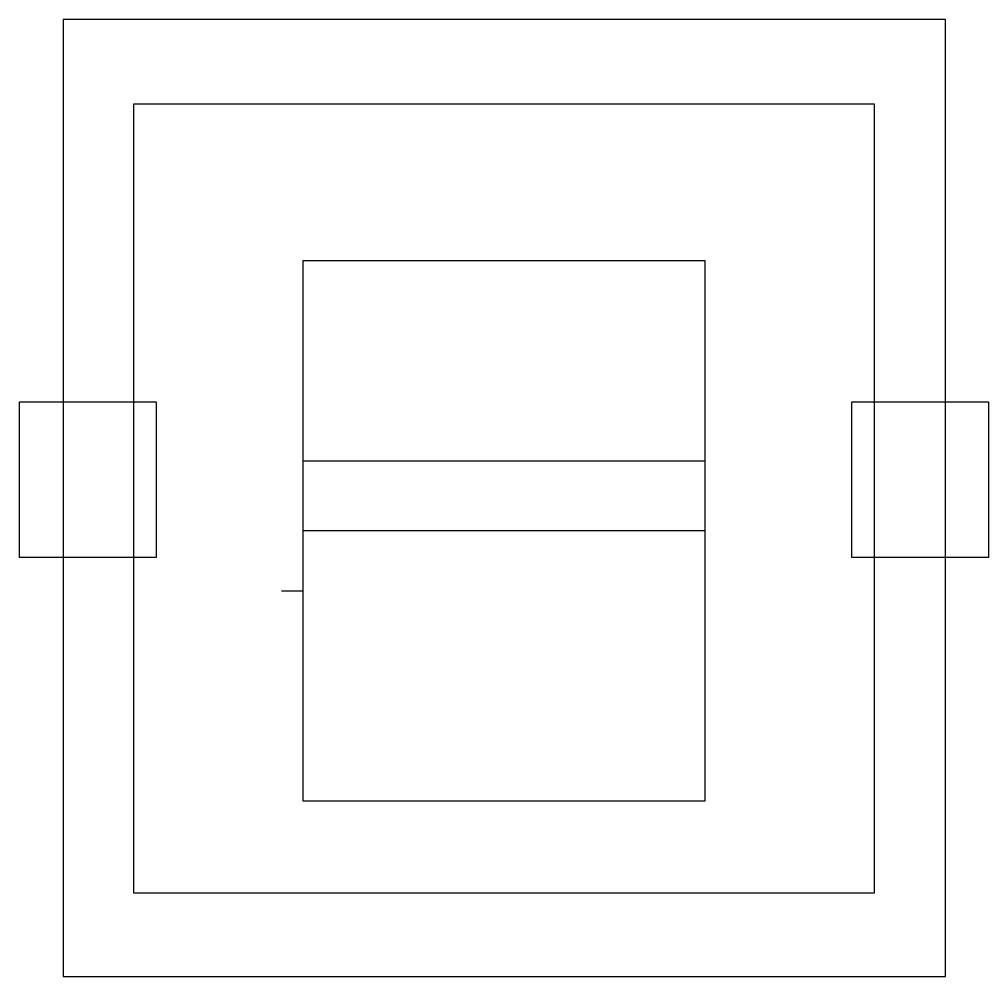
# Model space of a CAD drawing. Header units: millimetres. Extents: x -377 to 403, y -398 to 372.
import ezdxf

# ---------------------------------------------------------------- set-up
doc = ezdxf.new("R2010")
doc.units = ezdxf.units.MM
doc.layers.get('0').update_dxf_attribs({"linetype": 'CONTINUOUS'})

msp = doc.modelspace()

# ---------------------------------------------------------------- linework, layer by layer
for p, q in [((174.6, 17.04), (-148.4, 17.04)), ((174.6, -38.96), (-148.4, -38.96)), ((-148.4, -87.66), (-165.87, -87.66))]:
    msp.add_line(p, q)
for points in [[(368.36, 372.39), (-341.64, 372.39), (-341.64, -397.61), (368.36, -397.61)], [(-284.9, 304.54), (311.1, 304.54), (311.1, -330.46), (-284.9, -330.46)], [(-148.4, 178.54), (174.6, 178.54), (174.6, -256.46), (-148.4, -256.46)], [(-376.9, 64.62), (-266.9, 64.62), (-266.9, -60.38), (-376.9, -60.38)], [(403.1, 64.62), (403.1, -60.38), (293.1, -60.38), (293.1, 64.62)]]:
    msp.add_lwpolyline(points, close=True)

doc.saveas('drawing.dxf')
